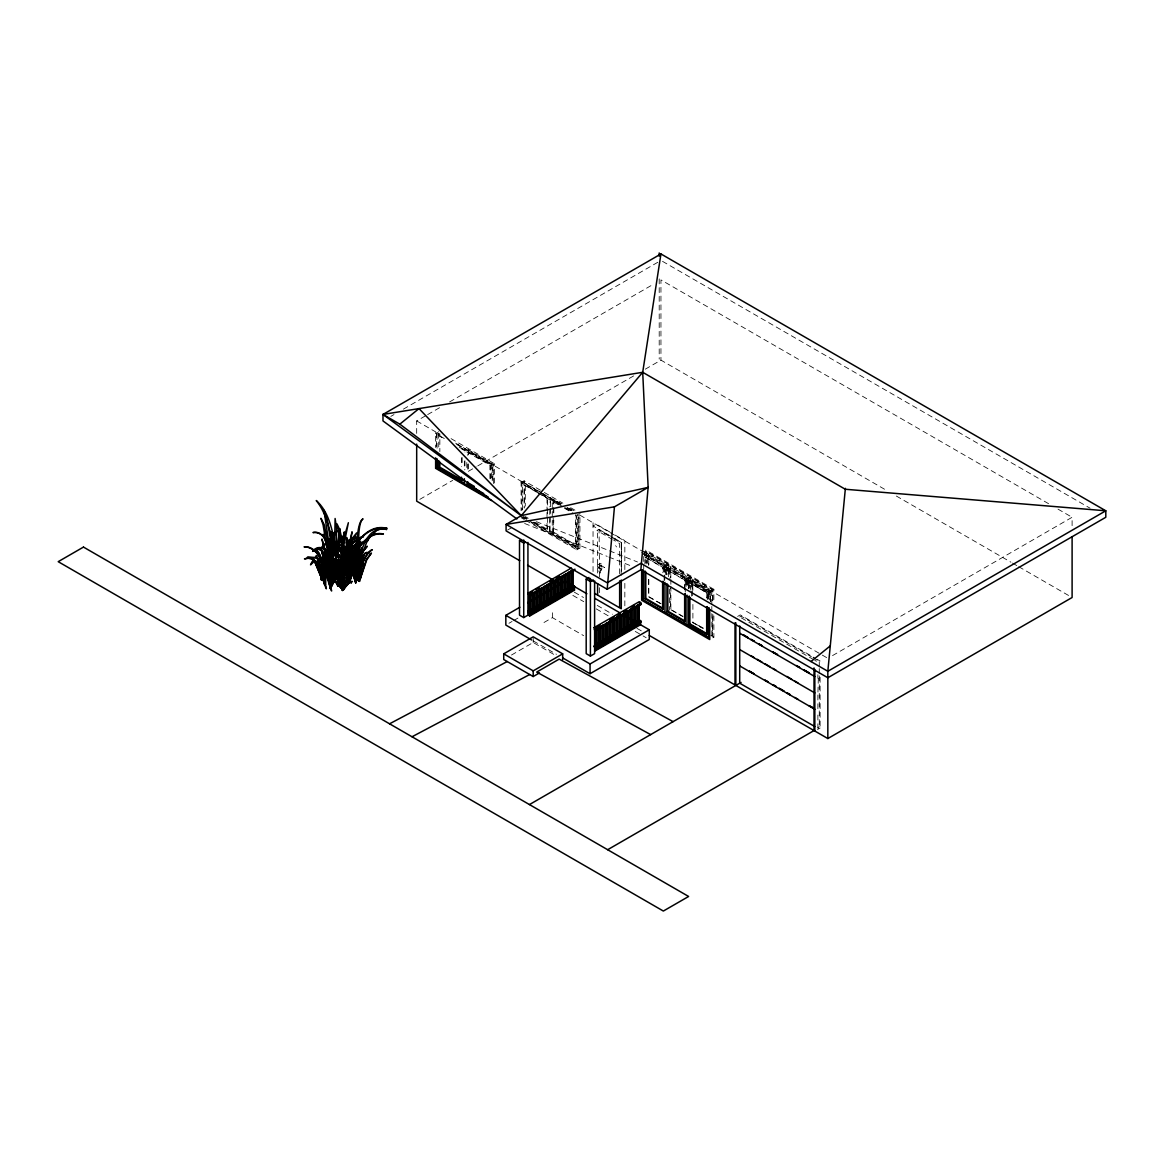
<?xml version="1.0" encoding="UTF-8"?>
<svg xmlns="http://www.w3.org/2000/svg" width="1164" height="1164" viewBox="0 0 1164 1164"><rect width="100%" height="100%" fill="white"/><g stroke="black" fill="none" stroke-linecap="round" stroke-linejoin="round"><path stroke-width="0.75" stroke-dasharray="5 3.75" d="M597.612 573.037L597.612 530.1M599.62 576.849L599.067 530.304L612.308 537.943M619.641 573.736L619.641 543.573L613.603 540.081M621.139 575.511L621.343 542.526M621.401 570.942L621.401 542.569L598.718 529.46L596.957 530.478L612.089 539.208M624.835 605.833L624.835 582.306M624.835 569.633L624.835 540.663L611.275 532.85M600.944 565.355L604.698 567.639L601.031 565.442M390.842 416.392L393.985 414.573M403.399 409.146L657.806 262.264M416.683 433.401L416.683 420.932L426.068 415.504M427.639 414.602L440.167 407.371M449.566 401.944L653.12 284.423M439.541 434.565L435.627 433.241L440.283 435.918M437.053 448.213L437.053 432.426L438.668 431.48M493.463 483.598L493.463 464.291L468.35 449.784L467.739 455.4M419.811 499.356L452.694 480.368M468.35 471.333L476.178 466.808M477.749 465.906L634.336 375.506M645.293 369.177L660.948 360.142L886.924 490.611M494.482 483.002L494.482 463.709L491.441 465.454L460.435 447.558M560.655 504.492L521.909 482.114L521.094 482.58L536.589 491.528M522.505 509.847L522.505 481.765L524.135 480.819L542.73 491.557M561.659 503.663L553.206 499.487L553.206 513.528M507.606 530.027L512.16 527.394M525.735 520.366L576.893 549.903L578.319 549.073L578.319 513.979M533.854 522.709L578.915 548.724L579.934 548.142L579.934 513.048M601.439 569.516C596.55 568.047 599.3 567.406 598.223 567.072M508.944 623.278L512.058 621.474M513.615 620.572L518.3 617.88M712.877 600.304L712.877 589.726L646.791 551.576L644.725 552.769L644.929 563.929M666.55 574.012L666.55 565.282L662.622 567.45L644.929 556.959L648.523 554.879L648.843 564.831M645.802 557.745L648.843 555.985L665.663 565.689L666.55 565.282M543.995 622.493L552.42 617.633L583.615 635.646M511.476 655.041L533.199 642.499L554.922 655.041M670.871 577.548L670.551 567.596L666.957 569.676L666.957 574.9M688.579 588.475L688.579 577.999L684.65 580.167L666.957 569.676L684.985 580.079L684.985 592.287M692.9 590.264L692.58 580.312L688.986 582.393L688.986 587.631M710.607 601.191L710.607 590.715L706.679 592.883L688.986 582.393L707.014 592.796L707.014 598.034M642.644 553.962L708.731 592.112L713.881 589.304L713.881 601.715M737.627 616.425L740.26 614.912L815.397 658.3M739.707 616.978L741.09 616.192L811.454 656.816M713.881 615.902L713.881 637.174L711.815 638.367L711.815 613.544M819.267 666.768L819.267 661.327L817.885 662.127L814.756 660.323M832.536 655.594L1072.102 517.282L1072.102 526.186M818.307 678.306L817.885 694.675M817.885 727.544L819.267 726.743M820.096 677.303L820.096 728.024L817.885 728.329L817.885 711.35M817.477 729.537L820.096 728.024M598.136 566.97L601.439 569.225M688.579 577.999L684.65 580.167L684.65 592.549M710.607 590.715L709.72 591.137L692.9 581.418L689.859 583.179L689.859 588.475M707.014 592.796L706.679 598.194M683.108 616.454L670.551 609.485L670.551 588.533M703.609 628.284L692.58 622.202L703.085 628.269M536.429 521.69L637.494 561.979M524.629 523.48L607.172 556.377M608.859 557.047L630.757 565.777M662.52 261.347L1090.086 508.202M1048.575 503.692L660.948 279.898L660.948 360.142M1057.989 509.119L1072.102 517.282M896.353 496.039L1010.905 562.183M1012.476 563.085L1017.176 565.806M1018.747 566.708L1068.974 595.706M713.881 589.304L645.787 549.99L645.802 563.041M451.079 438.639L494.482 463.709M544.286 492.459L562.881 503.197M570.636 507.679L575.278 510.356M569.502 508.188L577.359 512.727M643.721 551.198L711.815 590.497L711.815 604.683M609.776 531.977L596.215 524.149L593.043 525.983L621.285 542.293L621.285 571.044M437.053 432.426L440.152 434.216M455.648 443.164L492.852 464.64L492.852 482.187M522.505 481.765L541.115 492.503M542.657 493.391L561.048 504.012M567.334 507.635L572.033 510.356M416.683 420.932L435.627 431.873L435.627 447.5M457.336 444.401L538.146 491.048M539.689 491.95L561.397 504.478M567.596 508.057L572.252 510.734M579.832 515.114L827.837 658.3M456.594 444.401L492.241 464.989L492.241 480.79M566.853 508.071L571.509 510.749M468.35 451.705L490.67 464.596L490.67 480.223M553.817 501.044L559.768 504.478M565.719 507.911L570.185 510.501M542.788 495.107L562.939 506.747M564.496 507.635L570.695 511.214M641.655 552.391L709.734 591.69M444.299 438.522L439.847 435.947L439.847 451.588M459.183 447.122L462.166 448.838M540.183 493.885L525.299 485.286L525.299 506.136M541.667 494.744L547.618 498.177L547.618 529.445M438.77 435.714L441.811 437.46M461.555 448.868L464.349 450.483L464.945 448.533L464.945 452.039M466.793 451.894L489.913 465.236L489.913 479.423M536.386 492.066L524.222 485.053L524.222 508.101M537.899 492.939L549.801 499.822M558.429 504.798L552.26 501.233L552.26 533.141L575.38 546.498L575.38 514.59M564.584 508.348L573.837 513.688M644.492 554.704L709.007 591.952L709.007 599.009M613.777 538.787L621.139 543.035M644.929 556.959L662.956 567.363L662.956 572.601M816.968 659.202L820.096 661.007M813.01 657.718L819.267 661.327M741.264 617.88L813.2 659.406M553.817 532.312L576.136 545.203L576.136 515.667M525.299 516.554L528.281 518.271M534.989 522.185L579.934 548.142M524.222 516.962L527.263 518.707M533.345 522.229L547.007 530.115L547.007 521.254M523.116 516.51L526.186 518.286M522.505 516.86L527.161 519.551M528.703 520.439L578.319 549.073M521.909 517.209L525.008 518.999M531.206 522.578L577.708 549.437L577.708 514.328M521.094 517.674L524.193 519.464M661.079 603.738L648.843 596.666L648.843 577.213M660.541 603.694L648.523 596.768L648.523 577.562M672.05 610.343L682.57 616.411M692.304 622.362L702.809 628.429M710.782 635.384L713.881 637.174M574.288 592.156L583.513 597.496M597.248 605.426L612.497 614.228M636.97 628.356L643.125 631.907M572.848 595.386L583.775 601.686M596.244 608.888L608.728 616.091M635.238 631.412L641.48 635.006M643.037 635.908L646.166 637.712M533.199 640.884L556.479 654.313M615.509 545.712L615.829 546.032M616.309 546.556L616.629 546.92M599.824 565.035C593.465 559.622 603.301 586.423 599.824 563.769C603.098 561.514 602.268 573.779 599.824 570.025M819.267 668.587L819.267 674.043M819.267 675.862L819.267 727.544M817.885 674.713L817.885 678.321M817.885 694.995L817.885 711.029M712.877 614.417L712.601 635.748L712.601 614.577M712.601 600.464L712.601 589.886L646.515 551.721L646.515 562.314M711.815 606.459L711.815 611.769M710.811 590.919L710.811 601.512M710.331 601.352L710.331 590.876L692.304 580.472L692.304 592.694M709.734 590.119L709.72 599.969M708.803 591.763L708.803 598.733M708.731 592.112L708.731 599.169M708.207 599.082L708.207 592.01L691.387 582.291L691.387 589.377M707.29 599.62L707.29 592.636L689.263 582.233L689.263 587.471M692.9 604.422L692.9 622.1M692.58 580.312L692.58 589.042M692.58 590.788L692.58 596.026M691.387 591.137L691.387 596.448M690.776 590.075L690.572 577.169L686.978 579.236L686.978 586.292M688.782 578.202L688.782 587.02M688.302 578.159L688.302 588.635M687.691 585.492L687.691 578.421L670.871 568.701L667.83 570.462L667.83 573.998M686.775 579.046L686.775 586.016M686.178 586.365L686.178 579.294L669.358 569.574L669.358 578.421M685.261 579.919L685.261 592.127M670.871 579.308L670.871 584.619M670.871 586.394L670.871 609.383M670.551 567.596L670.551 578.072M669.358 589.042L669.358 610.271M668.747 568.629L668.747 575.613M668.543 576.791L668.543 564.453L664.95 566.519L664.95 575.336M666.754 565.486L666.754 574.303M666.274 565.442L666.274 574.172M665.663 574.536L665.663 565.689L662.622 567.45L662.622 572.761M664.746 566.315L664.746 580.283M664.149 580.72L664.149 566.577L647.33 556.858L647.33 563.943M663.233 567.203L663.233 572.441M659.202 278.88L659.202 359.123M648.523 554.879L648.523 565.355M646.791 551.576L646.791 563.914M643.721 556.508L643.721 568.92M599.62 587.66L599.62 593.073M593.043 522.752L593.043 572.688M578.915 513.63L578.915 548.724M576.893 514.794L576.893 549.903M553.817 499.123L553.817 506.253M553.817 507.999L553.817 513.208M553.817 520.148L553.206 534.582L553.206 515.274M552.42 612.759L552.42 617.633M550.412 506.646L550.412 497.872L549.801 506.864M550.412 508.406L549.801 533.316L549.801 508.639M547.007 498.207L547.007 510.618M547.007 512.393L547.007 519.479M533.199 638.178L533.199 642.499M524.135 480.819L524.135 507.155M521.909 482.114L521.909 510.196M521.094 481.212L521.094 510.734M491.441 464.087L491.441 479.714M468.35 449.784L468.35 455.182M468.35 463.869L468.35 470.809M467.739 464.189L467.739 471.202M466.793 462.53L466.793 469.616M464.945 460.813L464.945 469.587M464.349 461.06L464.349 469.878M462.166 457.525L462.166 466.211M461.555 457.728L461.555 466.589M438.668 433.241L438.77 449.886M436.442 432.775L436.442 448.562M600.944 565.588L601.57 566.359L600.857 565.675"/><path stroke-width="1.5" d="M619.641 607.433L619.641 580.821M326.226 564.089L326.226 560.713M355.791 566.868L355.995 570.389L356.49 566.301M322.865 570.287L322.384 558.531L321.584 570.316M336.905 571.859L336.803 578.232L335.799 575.103M321.497 574.798L321.613 578.348L322.399 573.343M346.232 552.187L346.654 537.506C349.011 541.1 346.45 594.018 346.435 562.794M325.905 567.159L325.76 573.517L319.765 565.224M334.694 542.206L335.101 518.489L336.498 527.685L336.512 543.966M326.982 573.197L327.157 576.66L327.579 573.066M327.259 564.598L327.375 561.164M339.524 570.84L340.892 587.835L341.299 572.921M325.891 575.016L326.211 567.45M328.699 559.069L329.208 546.818M336.018 569.938C336.221 561.339 337.473 549.786 329.354 544.272L325.367 544.374L320.231 549.292L324.29 544.01L327.622 543.981L329.499 545.698L333.151 554.777L334.854 580.894L335.945 571.684M355.369 565.908L355.122 571.306L357.988 561.863M327.462 559.375L327.826 552.26M347.09 566.941L347.148 570.418L343.744 560.088M329.31 545.319L329.514 542.322M327.244 564.22L327.491 560.946M345.446 569.647L345.984 562.488M327.244 571.539L327.273 576.573C324.145 567.61 322.952 556.93 315.968 549.932L319.067 553.089L326.196 572.994M342.231 537.608L342.347 536.197L342.58 537.608M355.835 556.698L356.722 546.062M356.591 560.903L355.995 570.389L357.348 562.372M355.704 558.705L356.824 546.527M338.564 565.777L338.055 573.852M660.948 253.956L642.703 372.291L648.144 487.381L614.447 506.835L607.172 589.26L640.855 569.807L827.837 677.754L1105.8 517.282L1105.8 510.792L660.948 253.956L382.985 414.442L382.985 420.932L516.903 518.94M845.384 488.342L827.837 671.279L827.837 738.543L649.279 635.457M336.134 572.252L335.29 575.671M336.643 567.057L337.327 560.146M339.059 560.975L337.72 586.176L344.355 531.89L340.383 552.449M354.089 557.92L356.999 537.753L357.188 538.845M326.415 557.454L327.099 551.169M325.862 575.744L326.415 570.68M327.419 563.478L327.71 560.859M327.972 556.217L328.524 551.591M347.963 564.322L348.371 560.888M350.335 567.392L348.676 583.368L351.746 555.563L351.644 544.257L348.807 568.105L348.414 583.135L352.43 581.447L348.851 582.684L342.449 590.468L342.74 583.164L340.761 572.935L342.507 590.439L335.639 575.933L333.035 573.692L327.128 574.885L333.399 574.128L336.207 576.413L342.507 590.439L348.807 583.237L351.775 567.756M328.277 545.363L328.859 540.707M327.681 565.922L328.524 559.142L330.43 556.77L328.699 568.09M348.982 555.752L351.601 539.296L350.931 540.445M347.352 569.458L347.236 570.302L343.729 561.819M338.608 549.524L340.15 528.893L336.381 550.281M346.057 569.065L346.901 562.692M345.839 570.651L345.315 571.437M326.095 573.75L326.575 570.695M326.487 570.331C321.904 588.78 327.099 589.26 322.122 572.062L320.711 571.146C332.511 612.337 322.995 569.254 317.292 563.361C332.613 608.525 320.333 570.258 329.616 555.825L326.968 567.304M348.749 549.015L349.287 545.785M357.814 559.215L360.534 541.085L358.439 549.364M330.212 535.484L330.532 533.592L329.907 535.294M327.579 574.681L328.146 571.393M357.028 557.498L357.595 554.253M530.202 594.673L529.867 593.975A9.603 5.544 60 0 0 528.296 593.058L571.408 567.988M596.23 629.244L595.881 628.545A9.603 5.544 60 0 0 594.309 627.629L594.251 627.6M347.832 550.688L348.4 547.662M352.416 564.394L356.388 546.716L353.623 552.362L351.033 563.58M351.775 567.668L349.942 581.054L353.158 571.946M347.949 557.527L352.066 531.803L348.691 546.134M326.386 569.094L324.611 578.348L325.222 567.799M340.805 551.183L341.532 547.909M352.838 569.88L355.937 579.25L360.302 559.258L366.645 542.366L370.283 536.546L377.18 530.1L382.374 528.514L386.724 529.489C362.266 524.382 358.527 562.765 355.98 579.265C360.36 575.583 344.864 550.514 352.285 568.396M351.572 572.426L349.898 580.952L357.464 552.769L358.41 561.368L355.966 552.987L352.066 566.242M341.896 554.893L348.371 522.723L342.987 541.391M343.904 574.856C347.425 561.965 352.532 543.137 367.911 540.518C353.143 544.912 347.701 562.387 343.933 575.642M527.961 593.131L528.121 593.873M330.372 581.913L333.413 565.253L333.195 558.182L332.104 561.848L334.665 558.56L335.043 565.428L330.3 581.84L339.291 566.359M333.617 538.277L334.796 533.825L333.413 536.88M331.071 544.679L331.842 541.798M341.416 569.938L342.827 564.758L341.809 566.577M327.055 565.995L327.855 563.07M327.797 566.461L329.397 560.626M326.255 572.543L324.494 578.392L319.547 557.789L316.186 551.794L319.082 555.344L321.293 561.208L324.552 578.333L323.898 562.314L324.858 563.885M361.873 562.823L362.906 565.602L362.892 562.081L360.345 578.363L360.156 573.896M354.845 572.382L357.77 562.619M328.655 560.16L329.849 556.217M341.518 569.676L346.145 556.377M330.401 543.675C332.104 539.281 333.253 532.836 338.215 531.031C340.252 530.769 331.74 531.977 332.409 535.455M328.728 558.909L329.732 558.531L328.103 559.273M325.556 565.951L321.584 580.094L321.118 570.127L319.416 564.656L318.456 565.209L318.441 564.409L321.555 580.079L321.06 574.609M326.022 566.388L321.482 580.109L318.325 561.193L316.157 555.664L318.82 561.106L320.886 572.848M328.306 567.887L330.925 560.742L327.55 566.868M338.229 572.499L336.134 578.435L336.163 572.688M336.018 573.794L339.131 565.573M325.062 574.463L326.269 571.291M353.027 567.916L358.788 552.173L362.077 547.473L354.293 569.08M339.568 569.705L336.396 578.29L335.421 574.434M326.138 564.264L329.674 556.261M335.654 574.754L339.539 564.875M339.117 569.458L334.679 581.083L325.76 575.234L335.683 582.087L340.892 587.835L344.049 569.749L346.581 567.261L349.986 567.828L354.191 570.607L350.684 567.304L347.672 566.344L345.272 568.512L340.892 587.835L334.723 581.04L338.171 572.732M336.498 566.155L337.691 563.114M328.612 566.984L332.249 558.778M326.604 564.7L330.154 556.858M358.25 560.99L362.106 551.882L365.22 548.433L362.31 551.401L359.094 558.807M346.756 553.075L356.664 532.865L349.375 541.929L344.442 552.915M342.856 562.721C345.533 556.319 348.182 546.556 356.926 547.153C347.701 547.371 345.039 557.323 342.143 564.293M329.034 578.115L321.54 550.543L330.43 587.325L333.864 573.808L339.248 564.977L342.682 561.979L346.727 552.827L355.922 544.141L341.983 559.52M329.019 567.552L331.362 562.197L328.437 566.635M641.117 603.374L640.811 602.603A9.603 5.544 60 0 0 639.24 601.701L594.062 627.614M332.919 575.831L330.401 581.782L330.46 578.348M341.969 557.629C345.621 550.339 348.021 541.042 355.835 537.041C347.745 540.081 345.344 549.67 341.678 556.596M327.302 576.326L326.953 575.525M346.465 569.356L348.778 564.496M340.819 563.58C340.79 557.294 366.5 539.601 342.623 558.633M346.232 569.836L349.113 563.973M342.332 563.056C347.891 553.438 350.524 538.641 363.517 536.633C349.709 540.009 348.065 556.116 341.43 566.373M341.881 554.195L347.672 544.083L352.561 539.412L356.912 537.419L350.248 540.547L342.536 551.721M342.245 558.458L347.6 548.142L352.081 543.734L347.774 547.502L342.405 557.556M330.43 539.194L331.755 536.706M336.425 568.265L337.924 565.515M336.672 568.076L339.582 562.838M343.089 563.842C352.386 548.055 365.22 524.44 387.117 528.354C365.38 522.84 353.056 548.069 343.686 563.114M333.573 574.39L335.057 571.859M337.269 568.061L339.582 564.104M328.859 568.148L331.915 563.012M355.835 560.801L367.257 546.222L357.814 557.061M352.677 557.338L356.868 550.747M349.84 556.858L351.412 554.399M353.143 556.683L356.504 551.416M349.68 556.625L352.619 552.143L357.101 549.946L352.197 553.176M342.1 558.662L350.073 550.092L347.789 552.347M359.429 547.255C364.507 539.325 373.295 531.482 383.422 534.029C373.033 532.341 364.259 539.936 358.905 548.04M342.769 586.787L358.279 567.275L348.051 578.377L342.492 587.034L342.594 579.905M336.09 545.712L343.104 539.325L335.523 545.188M360.476 578.202L366.791 559.826L371.432 553.046L366.34 559.375L360.345 578.363L353.55 562.154L346.494 549.073L354.074 561.732L358.832 572.339M614.447 506.835L506.093 524.411L607.172 582.771L640.855 563.318L827.837 671.279L1105.8 510.792L845.297 489.258L642.703 372.291L521.268 515.652L506.093 524.411L506.093 530.9L607.172 589.26M642.703 372.291L382.985 414.442L399.834 424.162L419.011 408.593L521.268 515.652L648.144 487.381L640.855 569.807M810.988 661.545L830.267 645.889M355.937 579.25L355.602 575.627M336.512 549.495L340.455 547.4L336.28 549.19M345.504 567.988L345.097 567.334M435.627 457.816L435.627 468.335L436.442 467.87L487.6 497.406M474.621 488.516L467.739 485.243L467.739 481.736M345.213 580.836L348.167 579.134L345.213 577.431M527.932 542.395L527.932 615.145L523.727 617.575L519.508 615.145L519.508 540.576L521.181 539.616M525.386 542.046L523.727 543.006L519.508 540.576M528.311 594.135L532.777 591.356M535.877 589.566L538.976 587.776M549.815 581.505L552.915 579.716M556.014 577.941L559.287 576.151L556.188 578.028M529.838 595.022L573.212 569.88M574.943 569.181L530.013 595.124L528.136 594.033M531.09 594.979L530.129 595.546L530.129 611.755L531.09 611.187L531.09 594.979L530.202 594.426M532.676 592.956L534.611 592.956L534.611 609.165L533.636 609.718L532.676 609.165L532.676 594.76M536.182 590.934L538.117 590.934L538.117 607.142L537.142 607.695L536.182 607.142L536.182 592.723M541.624 588.897L540.663 589.464L540.663 605.673L541.624 605.12L541.624 588.897L540.663 588.344M545.13 586.874L544.17 587.427L544.17 603.65L545.13 603.083L545.13 586.874L544.17 586.321M554.69 581.36L555.664 580.792L555.664 597.001L554.69 597.568L553.729 597.001L553.729 580.792M558.211 579.323L559.171 578.77L559.171 594.979L557.236 594.979L557.236 578.77M565.224 575.278L566.184 574.725L566.184 590.934L565.224 591.487L564.264 590.934L564.264 574.725M568.73 573.255L569.705 572.688L569.705 588.897L568.73 589.464L567.77 588.897L567.77 572.688M573.212 570.666L571.277 570.666L571.277 586.874L572.252 587.427L573.212 586.874L573.212 570.666L572.252 570.113L572.252 587.427M528.325 594.047L529.824 596.026L574.74 570.084M531.686 639.996L505.831 625.068L505.831 615.349L519.857 607.244M527.641 602.748L565.049 581.156L586.889 593.756M530.217 613.428L575.147 586.729L572.863 585.405L527.932 611.347L530.217 613.428L527.932 612.104L535.687 607.637M529.169 594.979L529.169 611.187L531.09 611.187M532.676 609.165L534.611 609.165M536.182 607.142L538.117 607.142M539.689 588.897L539.689 605.12L541.624 605.12M543.195 588.678L543.195 603.083L545.13 603.083M546.716 601.061L548.637 601.061L546.716 601.061L546.716 584.852L548.637 584.852L548.637 601.061M550.223 599.038L552.158 599.038L550.223 599.038L550.223 582.829L552.158 582.829L552.158 599.038M553.729 597.001L555.664 597.001M560.757 592.956L562.678 592.956L560.757 592.956L560.757 576.747L562.678 576.747L562.678 592.956M564.264 590.934L566.184 590.934M567.77 588.897L569.705 588.897M571.277 586.874L573.212 586.874M544.97 602.268L549.626 599.591M558.924 594.222L562.008 592.432M529.082 611.653L573.998 585.71M594.615 580.894L594.615 653.644L590.41 656.074L586.19 653.644L586.19 579.075L588.999 577.46M556.479 596.39L561.121 593.698M575.147 586.729L529.562 613.05L529.533 614.854M529.518 614.767L574.478 588.533L574.478 587.107M574.478 589.333L529.475 615.218L574.39 589.028L574.478 590.148L529.562 616.076L528.616 614.359M593.218 579.89L590.41 581.505L586.19 579.075M539.412 672.952L533.199 676.546L503.721 659.522L503.721 653.848L533.199 636.824L562.678 653.848L562.678 659.522M642.644 569.836L642.644 599.838L709.007 637.828L709.007 607.841M595.706 627.716L600.348 625.024M609.645 619.655L614.301 616.978M617.4 615.189L620.499 613.399M623.584 611.609L626.683 609.82M631.339 607.142L634.438 605.353M640.767 603.549L640.767 604.654L595.852 630.597L594.353 629.739L594.338 628.604L595.852 629.477L640.797 603.549M640.971 603.65L596.041 629.695M596.157 630.117L597.117 629.549L597.117 645.773L596.157 646.326L595.182 645.773L595.182 629.549L596.157 630.117L596.157 646.326M600.624 627.527L599.664 628.08L599.664 644.303L600.624 643.736L600.624 627.527L599.664 626.974M602.21 625.505L604.145 625.505L604.145 641.713L603.17 642.266L602.21 641.713L602.21 627.309M605.716 623.482L607.652 623.482L607.652 639.691L606.677 640.244L605.716 639.691L605.716 625.272M610.198 622.013L611.158 621.445L611.158 637.654L610.198 638.221L609.223 637.654L609.223 621.445L610.198 622.013L610.198 638.221M614.665 619.423L613.704 619.976L613.704 636.184L614.665 635.631L614.665 619.423L613.704 618.87M616.251 617.4L618.171 617.4L618.171 633.609L617.211 634.162L616.251 633.609L616.251 619.204M619.757 615.378L621.692 615.378L621.692 631.586L620.718 632.139L619.757 631.586L619.757 617.167M625.199 613.341L624.239 613.908L624.239 630.117L625.199 629.549L625.199 613.341L624.239 612.788M628.706 611.318L627.745 611.871L627.745 628.08L628.706 627.527L628.706 611.318L627.745 610.765M630.291 609.296L632.212 609.296L632.212 625.505L631.252 626.057L630.291 625.505L630.291 611.1M633.798 607.259L635.719 607.259L635.719 623.482L634.758 624.035L633.798 623.482L633.798 609.063M639.24 605.236L638.265 605.804L638.265 622.013L639.24 621.445L639.24 605.236L638.265 604.683M503.721 653.848L533.199 670.871L562.678 653.848M597.059 644.129L638.891 619.976L641.16 621.3L596.244 647.999L593.96 646.675M595.182 645.773L596.157 645.205M598.703 627.527L598.703 643.736L600.624 643.736M602.21 641.713L604.145 641.713M609.223 637.654L610.198 637.101M612.744 619.423L612.744 635.631L614.665 635.631M616.251 633.609L618.171 633.609M623.264 613.341L623.264 629.549L624.239 628.997M626.77 611.318L626.77 627.527L628.706 627.527M630.291 625.505L632.212 625.505M637.305 605.236L637.305 621.445L639.24 621.445M604.8 640.418L609.456 637.741M618.753 632.372L623.395 629.68M632.692 624.326L637.334 621.634M593.96 645.918L595.095 646.224L606.197 639.822M620.237 631.717L607.652 639.691M640.025 620.281L621.692 631.586M641.16 621.3L595.59 647.621L595.561 649.425M611.74 639.298L614.839 637.465M595.502 649.032L640.506 623.104L595.532 649.294M595.502 649.599L640.418 623.613L640.506 624.719L595.59 650.661L594.615 650.094M505.831 615.349L590.061 663.975L649.279 629.782L649.279 639.516L590.061 673.709L562.678 657.907M707.29 606.59L707.29 634.511L688.986 624.268L688.986 596.346M707.29 634.511L688.986 624.268L689.859 623.86L706.679 633.565L707.014 634.671L707.014 606.75M642.644 599.838L709.007 637.828M529.475 804.571L741.09 682.395M607.652 849.72L814.014 730.57L814.014 667.932M827.837 738.543L1072.102 597.51L1072.102 536.895M342.682 561.979L345.766 560.379C336.993 566.49 333.297 577.373 330.503 587.209L329.79 568.658L329.281 576.995L330.503 587.18L329.659 581.418M389.562 723.804L507.228 661.545M412.027 736.768L529.693 674.523M644.929 570.913L644.929 598.834L645.802 598.427L662.622 608.132L662.956 609.238L663.233 582.902M666.957 583.63L666.957 611.551L667.83 611.144L684.65 620.849L684.985 621.954L685.261 593.873M342.754 581.811L342.056 581.098M337.953 574.07L336.876 569.327M557.236 594.979L558.211 595.546L558.211 578.217L559.171 578.77M637.305 621.445L638.265 622.013M634.758 622.915L635.719 623.482M543.195 603.083L544.17 603.65M626.77 627.527L627.745 628.08M539.689 605.12L540.663 605.673M623.264 629.549L624.239 630.117M529.169 611.187L530.129 611.755M612.744 635.631L613.704 636.184M598.703 643.736L599.664 644.303M340.368 545.334L339.248 544.97L340.397 545.509M335.945 556.203L338.637 557.149M335.887 546.309L336.789 546.629M329.499 541.653L331.173 542.264M339.117 550.296L345.373 555.344M339.67 550.237L343.278 552.536L348.691 559.127M673.098 721.651L559.171 659.115L536.706 672.079L650.647 734.615M747.943 637.552L743.243 634.846L747.943 637.683M751.071 639.356L754.199 641.16M758.884 643.867L762.013 645.671M772.954 651.986L777.654 654.706L772.954 652.116M796.409 665.532L799.537 667.336M804.222 670.042L808.922 672.763M751.071 639.487L754.199 641.291M758.884 643.998L762.013 645.802M796.409 665.663L799.537 667.467M804.222 670.173L808.922 672.879M739.737 633.231L814.785 676.56M474.301 486.407L468.35 482.973L468.35 484.893M462.166 480.106L439.847 467.215L439.847 462.006M466.793 483.802L483.758 493.594M463.403 482.74L437.053 467.521L437.053 458.747M480.296 492.488L464.349 483.977L464.349 478.695M483.438 494.307L488.138 497.028M435.627 468.335L491.441 500.564M751.071 655.71L754.199 657.645M757.313 659.319L762.013 662.156M765.141 663.829L769.826 666.666M772.954 668.34L776.082 670.275M787.024 676.473L791.724 679.31M794.852 681.115L797.98 682.919M739.737 649.585L814.785 692.915M644.929 598.834L662.956 609.238L662.956 581.316M666.957 611.551L684.985 621.954L684.985 594.033M639.283 602.676L640.971 603.752M639.283 603.796L640.767 604.654M749.5 671.162L754.199 673.869M765.141 680.183L768.269 681.988L765.141 680.314M783.896 691.023L779.211 688.317L783.896 691.154M787.024 692.827L790.152 694.632M810.479 706.373L813.607 708.178L808.922 705.588M749.5 671.293L754.199 674M787.024 692.958L790.152 694.763M794.852 697.469L797.98 699.273M739.737 665.939L814.785 709.269M569.705 572.688L568.73 572.135L568.73 589.464M566.184 574.725L565.224 574.158L565.224 591.487M594.615 593.364L621.285 608.757L621.285 580.021M639.545 621.125L638.891 619.976M641.16 622.056L640.506 621.678L640.491 623.497M640.418 623.86L595.59 649.847M594.688 598.267L619.641 612.671M624.326 615.378L636.81 622.58M639.545 624.166L649.279 629.782M573.517 586.554L575.147 587.485M814.756 726.525L739.707 683.195L739.707 666.201M573.517 589.595L574.478 590.148M555.664 580.792L554.69 580.239L554.69 597.568M519.755 560.684L416.683 501.175L416.683 444.11M527.568 565.195L561.921 585.026M617.211 616.847L618.171 617.4M610.198 620.892L611.158 621.445M603.17 624.952L604.145 625.505M596.215 628.997L597.117 629.549M382.985 414.442L521.268 515.652L399.834 424.162M595.095 646.224L596.244 647.999M340.397 559.142L341.401 560.117L340.63 558.996M342.42 546.353L345.853 549.874M318.572 564.016L316.448 561.688L322.923 568.556M336.454 546.687L337.938 548.244M342.303 546.614L345.693 550.15M339.233 554.69C323.607 547.851 337.895 550.223 339.582 556.654M325.731 574.128C319.096 570.345 324.145 571.961 326.618 576.136C337.444 610.78 327.812 574.623 324.334 569.56M324.29 535.644L323.141 534.349L329.834 554.224M330.678 542.395L332.438 544.577M320.798 568.134L312.476 557.949L319.911 569.007M346.435 556.77L348.574 559.637M333.748 541.216L336.236 544.621M342.682 553.016L341.619 551.518M347.6 553.133L350.48 557.585M337.749 552.056L335.043 547.851L331.391 545.087L334.548 548.04L339.19 556.828M347.76 552.856L351.543 558.836M338.724 555.301L332.482 546.105L338.244 555.941M342.914 563.027L349.928 575.54M322.69 561.528C318.689 554.675 312.898 546.614 304.051 546.876C313.305 545.931 319.314 554.908 323.257 561.965M338.739 548.128L340.907 551.794M324.407 571.073L325.905 573.59M338.826 548.288L333.704 540.809L327.521 539.296L330.634 539.077L332.831 540.256L337.007 546.483M341.983 559.753L349.564 574.158M331.915 559.113C328.437 552.609 321.41 543.341 330.081 558.764M323.548 574.841L316.07 562.037L313.873 560.51L312.068 561.703L310.526 564.875L314.993 560.612L317.496 562.023L323.708 573.779M342.667 564.162C357.566 599.256 350.233 578.188 342.463 561.906M353.128 567.334L355.224 571.859M353.245 566.868C367.097 613.894 351.848 526.725 363.037 518.853C351.121 525.197 359.531 612.904 360.927 569.283L360.564 570.185L364.303 554.311L366.675 552.362L369.308 552.784L365.06 553.06L362.237 557.003L359.487 569.123L358.963 580.894L355.937 573.357M324.261 556.392L333.457 576.384M341.314 561.819L348.676 583.368L344.34 566.824L341.503 560.131M354.7 567.057L355.995 570.389L354.773 566.897M336.542 560.364L336.949 561.383M331.274 552.333C327.36 545.174 323.927 529.969 312.941 532.559C325.076 531.075 329.281 546.294 333.486 554.777M349.535 558.662L347.163 552.638L343.205 546.891L350.437 566.199M350.713 561.688L351.892 564.7M323.257 553.628L321.031 549.946L316.302 549.015L319.853 549.364L323.65 552.769L332.409 572.339M341.634 554.442L345.49 569.443M323.883 568.032L319.867 555.985L315.575 550.572L318.543 553.715L323.767 568.629M333.064 557.221L330.038 550.325L331.958 557.978M333.079 562.998C332.54 553.526 320.493 541.144 312.607 551.43C321.148 542.7 333.486 552.507 334.432 562.649M327.448 540.605L329.092 545.64M324.232 570.054L326.051 575.787M351.004 567.814L355.704 582.946L353.914 572.673M349.869 575.831L342.754 550.79L336.978 523.858L339.786 529.707L345.242 553.424M335.596 560.859L338.258 573.517M346.581 558.269L349.695 571.728M338.593 567.261C331.187 545.29 331.216 519.26 316.244 500.52C333.064 515.71 333.035 541.333 339.335 561.63M333.122 575.511L333.399 576.689M332.351 572.252L326.968 548.535L323.112 525.022L320.944 518.286L324.305 524.891L330.096 553.962M331.143 558.604L333.37 571.218M353.041 562.037C350.146 547.88 340.703 526.899 351.121 559.608M341.605 555.01L342.522 576.718M344.035 562.241L344.748 565.646M335.989 552.667L330.023 531.264L336.411 556.232M325.469 564.118L330.358 588.737L330.329 582.713L327.302 566.519L324.829 556.552L321.41 549.379L325.178 562.736M337.153 559.797L338.986 570.142M332.337 550.368L327.317 520.803L323.985 510.298L334.563 580.952L335.305 580.734L334.81 572.31M329.267 573.721L321.948 539.048L327.419 557.949L330.212 573.386M337.633 561.237L339.321 571.364M354.453 568.614L355.02 572.121M352.721 559.971L353.259 563.507M327.593 549.888L327.724 550.747M330.983 534.451L331.114 535.309M353.187 558.036L348.967 539.805L352.488 558.182M344.617 560.961L345.053 564.482M343.671 545.945L344.078 549.35M333.137 542.017L333.501 545.043M354.409 568.09L354.802 571.553M340.194 572.208C337.415 562.503 341.183 547.531 331.9 541.129C326.56 543.239 325.993 546.003 331.813 541.595C345.664 544.636 339.772 566.01 342.362 576.427M342.74 546.44L343.322 551.649M344.268 560.102L344.791 564.933M335.901 560.408L336.003 561.688M331.958 542.133L332.162 545.159M345.141 561.004L345.388 565.85M335.261 556.377L334.766 545.523L331.915 531.788L333.908 549.524M354.423 567.945L354.525 571.291M342.769 586.627C343.438 584.692 341.707 575.438 339.612 577.49C342.129 583.702 343.817 603.389 341.11 571.859M340.848 558.473L340.921 563.522M336.949 560.612L336.978 567.072M814.844 669.475L814.844 731.05M739.707 625.985L739.707 633.172M739.707 633.492L739.707 649.527M739.707 649.847L739.707 665.881M735.837 622.798L735.837 685.436M735.008 622.842L735.008 684.956M709.734 609.427L709.734 639.56L641.655 600.246L641.655 570.113M708.731 608.001L708.731 637.988M706.679 607.041L706.679 633.565M689.859 597.321L689.859 623.86M689.263 596.186L689.263 624.108M686.978 595.124L686.978 625.112M684.65 594.324L684.65 620.849M667.83 584.604L667.83 611.144M664.95 582.393L664.95 612.395M662.622 581.607L662.622 608.132M659.202 252.952L659.202 256.196M645.802 571.888L645.802 598.427M642.921 569.676L642.921 599.678M634.758 607.826L634.758 624.035M631.252 609.849L631.252 626.057M620.718 615.931L620.718 632.139M617.211 617.953L617.211 634.162M606.677 624.035L606.677 640.244M603.17 626.057L603.17 642.266M597.612 583.775L597.612 594.513M595.852 629.477L595.852 630.597M595.502 649.541L595.59 650.661M590.41 578.464L590.41 656.074M590.061 663.975L590.061 673.709M572.863 585.405L572.863 586.176M561.717 576.195L561.717 593.509M551.183 582.262L551.183 599.591M547.677 584.299L547.677 601.613M537.142 591.487L537.142 607.695M533.636 593.509L533.636 609.718M533.199 670.871L533.199 676.546M529.824 594.906L529.824 596.026M529.562 615.276L529.562 616.076M528.587 612.482L528.674 614.214M523.727 539.965L523.727 617.575M461.555 477.225L461.555 480.776L438.77 467.622L438.77 460.522M436.442 459.096L436.442 467.87M337.676 585.579L338.04 586.234L333.137 575.351L324.48 563.376L316.375 558.036L307.354 557.28L316.026 557.396L323.868 562.197L332.54 574.07L337.88 586.147L341.256 571.64L342.856 569.094L344.995 569.851L342.114 569.618L340.194 572.47L337.793 585.667M344.268 588.548C342.405 588.533 343.264 566.33 344.777 560.713L344.268 588.548M321.599 578.072L329.732 570.564L332.133 570.404L328.408 571.073L321.599 578.072M321.584 578.188L314.92 562.023L311.807 559.084L308.344 558.269L304.473 558.895L308.227 557.891L311.588 558.487L314.542 561.354L321.584 578.188M342.565 580.778L341.896 583.746L342.565 580.778M347.105 575.685L344.006 589.522L336.716 570.331L333.544 567.101L330.954 566.373L333.166 566.65C351.31 594.819 337.356 599.154 352.75 564.133L356.781 561.615L352.095 564.438L347.105 575.685M360.491 568.323L355.82 582.728L353.769 570.869L348.647 561.965L355.82 582.728L355.966 581.884C361.218 571.291 362.077 556.887 372.335 549.67C367.431 550.848 362.208 562.387 360.491 568.323M332.555 583.659L330.46 588.693L334.97 579.963L342.041 570.287L346.537 566.504L351.135 564.977L346.625 566.097L342.26 569.603L332.555 583.659M83.473 547.08L58.2 561.674L663.349 911.048L688.622 896.469L83.473 547.08M776.082 686.513L772.954 684.694L776.082 686.629"/></g></svg>
